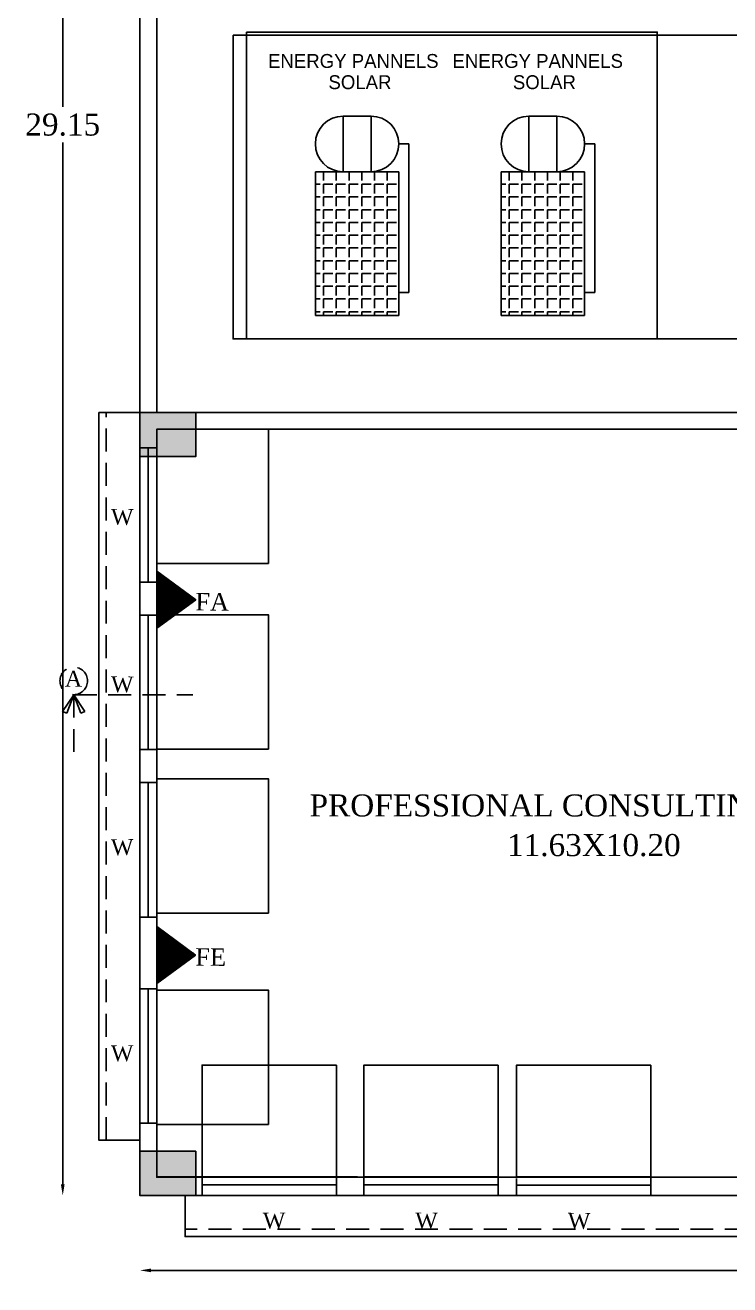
# Model space of a CAD drawing. Header units: metres. Extents: x 395 to 664, y 68 to 153.
# Drawn here: x 519.8 to 529.39, y 89.59 to 106.74 of the extents above; entities that cross this region are included whole.
import ezdxf

# ---------------------------------------------------------------- set-up
doc = ezdxf.new("R2010")
doc.units = ezdxf.units.M
doc.header["$LTSCALE"] = 25
doc.header["$MEASUREMENT"] = 0
doc.header["$PDMODE"] = 34
doc.linetypes.add('HIDDEN', pattern=[0.375, 0.25, -0.125])
doc.layers.get('Defpoints').update_dxf_attribs({"color": 222})
doc.layers.add('BLK_1_FLR_1_ROOM_1_LIGHT_VENTILATION_3', color=232, linetype='Continuous', lineweight=0)
for name, color, linetype in [('BLK_1_FLR_3_BLT_UP_AREA', 1, 'Continuous'), ('BLK_1_FLR_3_CARPET_AREA', 10, 'Continuous'), ('BLK_1_FLR_3_CHAJJA', 6, 'Continuous'), ('BLK_1_FLR_3_REGULAR_ROOM_1', 2, 'Continuous'), ('BLK_1_FLR_3_ROOF_AREA', 54, 'Continuous'), ('SOLAR_PANEL', 3, 'Continuous')]:
    doc.layers.add(name, color=color, linetype=linetype)
doc.styles.get("Standard").update_dxf_attribs({"font": 'times.ttf'})
doc.styles.add('THIN', font='GOTHIC.TTF')
doc.dimstyles.get("Standard").update_dxf_attribs({"dimtxt": 0.3, "dimasz": 0.15, "dimexe": 0.18, "dimexo": 0.0625, "dimgap": 0.09, "dimtad": 0, "dimtih": 1, "dimtoh": 1, "dimzin": 0, "dimdsep": 46, "dimtxsty": 'Standard', "dimcen": 0.09, "dimse1": 1, "dimse2": 1, "dimadec": 0, "dimazin": 0, "dimtfac": 1, "dimtofl": 0, "dimtmove": 0, "dimatfit": 3, "dimfxl": 0, "dimtolj": 1, "dimtzin": 0, "dimarcsym": 0})

# ---------------------------------------------------------------- blocks, each defined once
blk = doc.blocks.new('*D16')
at = {"color": 0, "lineweight": -2, "ltscale": 0.5}
for p, q in [((521.509, 89.785), (530.688, 89.785)), ((540.963, 89.785), (531.784, 89.785))]:
    blk.add_line(p, q, dxfattribs=at)
at = {"color": 0, "ltscale": 0.5}
for points in [[(521.509, 89.81), (521.509, 89.76), (521.359, 89.785)], [(540.963, 89.81), (540.963, 89.76), (541.113, 89.785)]]:
    blk.add_solid(points, dxfattribs=at)
at = {"layer": 'Defpoints', "color": 0, "ltscale": 0.5}
for p in [(521.359, 90.806), (541.113, 90.806), (521.359, 89.785)]:
    blk.add_point(p, dxfattribs=at)
at = {"color": 0, "ltscale": 0.5, "insert": (531.236, 89.785), "char_height": 0.3, "attachment_point": 5}
blk.add_mtext('\\A1;19.75', dxfattribs=at)
blk = doc.blocks.new('*D68')
at = {"color": 0, "lineweight": -2, "ltscale": 0.5}
for p, q in [((520.308, 119.811), (520.308, 105.627)), ((520.308, 90.956), (520.308, 105.141))]:
    blk.add_line(p, q, dxfattribs=at)
for points in [[(520.283, 119.811), (520.333, 119.811), (520.308, 119.961)], [(520.283, 90.956), (520.333, 90.956), (520.308, 90.806)]]:
    blk.add_solid(points, dxfattribs=at)
at = {"layer": 'Defpoints', "color": 0, "lineweight": -2, "ltscale": 0.5}
for p in [(521.359, 119.961), (520.308, 90.806), (521.359, 90.806)]:
    blk.add_point(p, dxfattribs=at)
at = {"color": 0, "ltscale": 0.5, "insert": (520.308, 105.384), "char_height": 0.3, "attachment_point": 5}
blk.add_mtext('\\A1;29.15', dxfattribs=at)
blk = doc.blocks.new('A$C7B1C1511')
at = {"ltscale": 0.5}
h = blk.add_hatch(dxfattribs=at)
h.set_pattern_fill('ANSI31', color=8, scale=0.025)
h.set_pattern_definition([(45, (-470.282935, -102.674974), (-0.002209708691, 0.002209708691), [])])
h.paths.add_polyline_path([(0.778, 0), (0.389, 0.53), (0, 0)])
at = {"color": 0, "ltscale": 0.5}
for p, q in [((0, 0), (0.389, 0.53)), ((0.389, 0.53), (0.778, 0)), ((0, 0), (0.778, 0))]:
    blk.add_line(p, q, dxfattribs=at)

msp = doc.modelspace()

# ---------------------------------------------------------------- hatches: boundary and pattern name
at = {"ltscale": 0.5}
h = msp.add_hatch(color=0, dxfattribs=at)
h.dxf.hatch_style = 1
h.paths.add_polyline_path([(521.359, 100.866), (522.119, 100.866), (522.119, 101.466), (521.359, 101.466)])
h = msp.add_hatch(color=0, dxfattribs=at)
h.dxf.hatch_style = 1
h.paths.add_polyline_path([(521.359, 90.806), (522.119, 90.806), (522.119, 91.406), (521.359, 91.406)])

# ---------------------------------------------------------------- linework, layer by layer
at = {"color": 0, "ltscale": 4}
for p, q in [((521.589, 119.732), (521.589, 101.466)), ((531.221, 101.466), (521.589, 101.466)), ((531.221, 101.238), (521.589, 101.238)), ((521.589, 101.238), (521.589, 91.065)), ((521.359, 90.806), (541.113, 90.806))]:
    msp.add_line(p, q, dxfattribs=at)
at = {"color": 0}
for p, q in [((524.128, 105.502), (524.507, 105.502)), ((524.128, 104.744), (524.128, 105.502)), ((524.507, 104.744), (524.507, 105.502)), ((526.658, 105.502), (527.037, 105.502)), ((526.658, 104.744), (526.658, 105.502)), ((527.037, 104.744), (527.037, 105.502)), ((525.024, 105.123), (524.886, 105.123)), ((525.024, 103.1), (525.024, 105.123)), ((527.554, 105.123), (527.416, 105.123)), ((527.554, 103.1), (527.554, 105.123)), ((524.886, 104.744), (523.75, 104.744)), ((523.75, 102.787), (523.75, 104.744)), ((524.886, 102.787), (524.886, 104.744)), ((527.416, 104.744), (526.279, 104.744)), ((526.279, 102.787), (526.279, 104.744)), ((527.416, 102.787), (527.416, 104.744)), ((524.886, 103.1), (525.024, 103.1)), ((527.416, 103.1), (527.554, 103.1)), ((523.75, 102.787), (524.886, 102.787)), ((526.279, 102.787), (527.416, 102.787))]:
    msp.add_line(p, q, dxfattribs=at)
at = {"color": 0, "linetype": 'Continuous'}
for p, q in [((523.86, 104.744), (523.86, 104.623)), ((524.034, 104.744), (524.034, 104.623)), ((524.208, 104.744), (524.208, 104.623)), ((524.381, 104.744), (524.381, 104.623)), ((524.555, 104.744), (524.555, 104.623)), ((524.729, 104.744), (524.729, 104.623)), ((526.39, 104.744), (526.39, 104.623)), ((526.563, 104.744), (526.563, 104.623)), ((526.737, 104.744), (526.737, 104.623)), ((526.911, 104.744), (526.911, 104.623)), ((527.084, 104.744), (527.084, 104.623)), ((527.258, 104.744), (527.258, 104.623)), ((523.75, 104.575), (523.813, 104.575)), ((523.86, 104.575), (523.86, 104.449)), ((523.86, 104.575), (523.987, 104.575)), ((524.034, 104.575), (524.034, 104.449)), ((524.034, 104.575), (524.16, 104.575)), ((524.208, 104.575), (524.208, 104.449)), ((524.208, 104.575), (524.334, 104.575)), ((524.381, 104.575), (524.381, 104.449)), ((524.381, 104.575), (524.508, 104.575)), ((524.555, 104.575), (524.555, 104.449)), ((524.555, 104.575), (524.681, 104.575)), ((524.729, 104.575), (524.729, 104.449)), ((524.729, 104.575), (524.855, 104.575)), ((526.279, 104.575), (526.342, 104.575)), ((526.39, 104.575), (526.39, 104.449)), ((526.39, 104.575), (526.516, 104.575)), ((526.563, 104.575), (526.563, 104.449)), ((526.563, 104.575), (526.69, 104.575)), ((526.737, 104.575), (526.737, 104.449)), ((526.737, 104.575), (526.863, 104.575)), ((526.911, 104.575), (526.911, 104.449)), ((526.911, 104.575), (527.037, 104.575)), ((527.084, 104.575), (527.084, 104.449)), ((527.084, 104.575), (527.211, 104.575)), ((527.258, 104.575), (527.258, 104.449)), ((527.258, 104.575), (527.384, 104.575)), ((523.75, 104.402), (523.813, 104.402)), ((523.86, 104.402), (523.86, 104.276)), ((523.86, 104.402), (523.987, 104.402)), ((524.034, 104.402), (524.034, 104.276)), ((524.034, 104.402), (524.16, 104.402)), ((524.208, 104.402), (524.208, 104.276)), ((524.208, 104.402), (524.334, 104.402)), ((524.381, 104.402), (524.381, 104.276)), ((524.381, 104.402), (524.508, 104.402)), ((524.555, 104.402), (524.555, 104.276)), ((524.555, 104.402), (524.681, 104.402)), ((524.729, 104.402), (524.729, 104.276)), ((524.729, 104.402), (524.855, 104.402)), ((526.279, 104.402), (526.342, 104.402)), ((526.39, 104.402), (526.39, 104.276)), ((526.39, 104.402), (526.516, 104.402)), ((526.563, 104.402), (526.563, 104.276)), ((526.563, 104.402), (526.69, 104.402)), ((526.737, 104.402), (526.737, 104.276)), ((526.737, 104.402), (526.863, 104.402)), ((526.911, 104.402), (526.911, 104.276)), ((526.911, 104.402), (527.037, 104.402)), ((527.084, 104.402), (527.084, 104.276)), ((527.084, 104.402), (527.211, 104.402)), ((527.258, 104.402), (527.258, 104.276)), ((527.258, 104.402), (527.384, 104.402)), ((523.75, 104.228), (523.813, 104.228)), ((523.86, 104.228), (523.86, 104.102)), ((523.86, 104.228), (523.987, 104.228)), ((524.034, 104.228), (524.034, 104.102)), ((524.034, 104.228), (524.16, 104.228)), ((524.208, 104.228), (524.208, 104.102)), ((524.208, 104.228), (524.334, 104.228)), ((524.381, 104.228), (524.381, 104.102)), ((524.381, 104.228), (524.508, 104.228)), ((524.555, 104.228), (524.555, 104.102)), ((524.555, 104.228), (524.681, 104.228)), ((524.729, 104.228), (524.729, 104.102)), ((524.729, 104.228), (524.855, 104.228)), ((526.279, 104.228), (526.342, 104.228)), ((526.39, 104.228), (526.39, 104.102)), ((526.39, 104.228), (526.516, 104.228)), ((526.563, 104.228), (526.563, 104.102)), ((526.563, 104.228), (526.69, 104.228)), ((526.737, 104.228), (526.737, 104.102)), ((526.737, 104.228), (526.863, 104.228)), ((526.911, 104.228), (526.911, 104.102)), ((526.911, 104.228), (527.037, 104.228)), ((527.084, 104.228), (527.084, 104.102)), ((527.084, 104.228), (527.211, 104.228)), ((527.258, 104.228), (527.258, 104.102)), ((527.258, 104.228), (527.384, 104.228)), ((523.75, 104.054), (523.813, 104.054)), ((523.86, 104.054), (523.86, 103.928)), ((523.86, 104.054), (523.987, 104.054)), ((524.034, 104.054), (524.034, 103.928)), ((524.034, 104.054), (524.16, 104.054)), ((524.208, 104.054), (524.208, 103.928)), ((524.208, 104.054), (524.334, 104.054)), ((524.381, 104.054), (524.381, 103.928)), ((524.381, 104.054), (524.508, 104.054)), ((524.555, 104.054), (524.555, 103.928)), ((524.555, 104.054), (524.681, 104.054)), ((524.729, 104.054), (524.729, 103.928)), ((524.729, 104.054), (524.855, 104.054)), ((526.279, 104.054), (526.342, 104.054)), ((526.39, 104.054), (526.39, 103.928)), ((526.39, 104.054), (526.516, 104.054)), ((526.563, 104.054), (526.563, 103.928)), ((526.563, 104.054), (526.69, 104.054)), ((526.737, 104.054), (526.737, 103.928)), ((526.737, 104.054), (526.863, 104.054)), ((526.911, 104.054), (526.911, 103.928)), ((526.911, 104.054), (527.037, 104.054)), ((527.084, 104.054), (527.084, 103.928)), ((527.084, 104.054), (527.211, 104.054)), ((527.258, 104.054), (527.258, 103.928)), ((527.258, 104.054), (527.384, 104.054)), ((523.75, 103.881), (523.813, 103.881)), ((523.86, 103.881), (523.86, 103.754)), ((523.86, 103.881), (523.987, 103.881)), ((524.034, 103.881), (524.034, 103.754)), ((524.034, 103.881), (524.16, 103.881)), ((524.208, 103.881), (524.208, 103.754)), ((524.208, 103.881), (524.334, 103.881)), ((524.381, 103.881), (524.381, 103.754)), ((524.381, 103.881), (524.508, 103.881)), ((524.555, 103.881), (524.555, 103.754)), ((524.555, 103.881), (524.681, 103.881)), ((524.729, 103.881), (524.729, 103.754)), ((524.729, 103.881), (524.855, 103.881)), ((526.279, 103.881), (526.342, 103.881)), ((526.39, 103.881), (526.39, 103.754)), ((526.39, 103.881), (526.516, 103.881)), ((526.563, 103.881), (526.563, 103.754)), ((526.563, 103.881), (526.69, 103.881)), ((526.737, 103.881), (526.737, 103.754)), ((526.737, 103.881), (526.863, 103.881)), ((526.911, 103.881), (526.911, 103.754)), ((526.911, 103.881), (527.037, 103.881)), ((527.084, 103.881), (527.084, 103.754)), ((527.084, 103.881), (527.211, 103.881)), ((527.258, 103.881), (527.258, 103.754)), ((527.258, 103.881), (527.384, 103.881)), ((523.75, 103.707), (523.813, 103.707)), ((523.86, 103.707), (523.86, 103.581)), ((523.86, 103.707), (523.987, 103.707)), ((524.034, 103.707), (524.034, 103.581)), ((524.034, 103.707), (524.16, 103.707)), ((524.208, 103.707), (524.208, 103.581)), ((524.208, 103.707), (524.334, 103.707)), ((524.381, 103.707), (524.381, 103.581)), ((524.381, 103.707), (524.508, 103.707)), ((524.555, 103.707), (524.555, 103.581)), ((524.555, 103.707), (524.681, 103.707)), ((524.729, 103.707), (524.729, 103.581)), ((524.729, 103.707), (524.855, 103.707)), ((526.279, 103.707), (526.342, 103.707)), ((526.39, 103.707), (526.39, 103.581)), ((526.39, 103.707), (526.516, 103.707)), ((526.563, 103.707), (526.563, 103.581)), ((526.563, 103.707), (526.69, 103.707)), ((526.737, 103.707), (526.737, 103.581)), ((526.737, 103.707), (526.863, 103.707)), ((526.911, 103.707), (526.911, 103.581)), ((526.911, 103.707), (527.037, 103.707)), ((527.084, 103.707), (527.084, 103.581)), ((527.084, 103.707), (527.211, 103.707)), ((527.258, 103.707), (527.258, 103.581)), ((527.258, 103.707), (527.384, 103.707)), ((523.75, 103.533), (523.813, 103.533)), ((523.86, 103.533), (523.86, 103.407)), ((523.86, 103.533), (523.987, 103.533)), ((524.034, 103.533), (524.034, 103.407)), ((524.034, 103.533), (524.16, 103.533)), ((524.208, 103.533), (524.208, 103.407)), ((524.208, 103.533), (524.334, 103.533)), ((524.381, 103.533), (524.381, 103.407)), ((524.381, 103.533), (524.508, 103.533)), ((524.555, 103.533), (524.555, 103.407)), ((524.555, 103.533), (524.681, 103.533)), ((524.729, 103.533), (524.729, 103.407)), ((524.729, 103.533), (524.855, 103.533)), ((526.279, 103.533), (526.342, 103.533)), ((526.39, 103.533), (526.39, 103.407)), ((526.39, 103.533), (526.516, 103.533)), ((526.563, 103.533), (526.563, 103.407)), ((526.563, 103.533), (526.69, 103.533)), ((526.737, 103.533), (526.737, 103.407)), ((526.737, 103.533), (526.863, 103.533)), ((526.911, 103.533), (526.911, 103.407)), ((526.911, 103.533), (527.037, 103.533)), ((527.084, 103.533), (527.084, 103.407)), ((527.084, 103.533), (527.211, 103.533)), ((527.258, 103.533), (527.258, 103.407)), ((527.258, 103.533), (527.384, 103.533)), ((523.75, 103.36), (523.813, 103.36)), ((523.86, 103.36), (523.86, 103.233)), ((523.86, 103.36), (523.987, 103.36)), ((524.034, 103.36), (524.034, 103.233)), ((524.034, 103.36), (524.16, 103.36)), ((524.208, 103.36), (524.208, 103.233)), ((524.208, 103.36), (524.334, 103.36)), ((524.381, 103.36), (524.381, 103.233)), ((524.381, 103.36), (524.508, 103.36)), ((524.555, 103.36), (524.555, 103.233)), ((524.555, 103.36), (524.681, 103.36)), ((524.729, 103.36), (524.729, 103.233)), ((524.729, 103.36), (524.855, 103.36)), ((526.279, 103.36), (526.342, 103.36)), ((526.39, 103.36), (526.39, 103.233)), ((526.39, 103.36), (526.516, 103.36)), ((526.563, 103.36), (526.563, 103.233)), ((526.563, 103.36), (526.69, 103.36)), ((526.737, 103.36), (526.737, 103.233)), ((526.737, 103.36), (526.863, 103.36)), ((526.911, 103.36), (526.911, 103.233)), ((526.911, 103.36), (527.037, 103.36)), ((527.084, 103.36), (527.084, 103.233)), ((527.084, 103.36), (527.211, 103.36)), ((527.258, 103.36), (527.258, 103.233)), ((527.258, 103.36), (527.384, 103.36)), ((523.75, 103.186), (523.813, 103.186)), ((523.86, 103.186), (523.86, 103.06)), ((523.86, 103.186), (523.987, 103.186)), ((524.034, 103.186), (524.034, 103.06)), ((524.034, 103.186), (524.16, 103.186)), ((524.208, 103.186), (524.208, 103.06)), ((524.208, 103.186), (524.334, 103.186)), ((524.381, 103.186), (524.381, 103.06)), ((524.381, 103.186), (524.508, 103.186)), ((524.555, 103.186), (524.555, 103.06)), ((524.555, 103.186), (524.681, 103.186)), ((524.729, 103.186), (524.729, 103.06)), ((524.729, 103.186), (524.855, 103.186)), ((526.279, 103.186), (526.342, 103.186)), ((526.39, 103.186), (526.39, 103.06)), ((526.39, 103.186), (526.516, 103.186)), ((526.563, 103.186), (526.563, 103.06)), ((526.563, 103.186), (526.69, 103.186)), ((526.737, 103.186), (526.737, 103.06)), ((526.737, 103.186), (526.863, 103.186)), ((526.911, 103.186), (526.911, 103.06)), ((526.911, 103.186), (527.037, 103.186)), ((527.084, 103.186), (527.084, 103.06)), ((527.084, 103.186), (527.211, 103.186)), ((527.258, 103.186), (527.258, 103.06)), ((527.258, 103.186), (527.384, 103.186)), ((523.75, 103.012), (523.813, 103.012)), ((523.86, 103.012), (523.86, 102.886)), ((523.86, 103.012), (523.987, 103.012)), ((524.034, 103.012), (524.034, 102.886)), ((524.034, 103.012), (524.16, 103.012)), ((524.208, 103.012), (524.208, 102.886)), ((524.208, 103.012), (524.334, 103.012)), ((524.381, 103.012), (524.381, 102.886)), ((524.381, 103.012), (524.508, 103.012)), ((524.555, 103.012), (524.555, 102.886)), ((524.555, 103.012), (524.681, 103.012)), ((524.729, 103.012), (524.729, 102.886)), ((524.729, 103.012), (524.855, 103.012)), ((526.279, 103.012), (526.342, 103.012)), ((526.39, 103.012), (526.39, 102.886)), ((526.39, 103.012), (526.516, 103.012)), ((526.563, 103.012), (526.563, 102.886)), ((526.563, 103.012), (526.69, 103.012)), ((526.737, 103.012), (526.737, 102.886)), ((526.737, 103.012), (526.863, 103.012)), ((526.911, 103.012), (526.911, 102.886)), ((526.911, 103.012), (527.037, 103.012)), ((527.084, 103.012), (527.084, 102.886)), ((527.084, 103.012), (527.211, 103.012)), ((527.258, 103.012), (527.258, 102.886)), ((527.258, 103.012), (527.384, 103.012)), ((523.75, 102.839), (523.813, 102.839)), ((523.86, 102.839), (523.86, 102.787)), ((523.86, 102.839), (523.987, 102.839)), ((524.034, 102.839), (524.034, 102.787)), ((524.034, 102.839), (524.16, 102.839)), ((524.208, 102.839), (524.208, 102.787)), ((524.208, 102.839), (524.334, 102.839)), ((524.381, 102.839), (524.381, 102.787)), ((524.381, 102.839), (524.508, 102.839)), ((524.555, 102.839), (524.555, 102.787)), ((524.555, 102.839), (524.681, 102.839)), ((524.729, 102.839), (524.729, 102.787)), ((524.729, 102.839), (524.855, 102.839)), ((526.279, 102.839), (526.342, 102.839)), ((526.39, 102.839), (526.39, 102.787)), ((526.39, 102.839), (526.516, 102.839)), ((526.563, 102.839), (526.563, 102.787)), ((526.563, 102.839), (526.69, 102.839)), ((526.737, 102.839), (526.737, 102.787)), ((526.737, 102.839), (526.863, 102.839)), ((526.911, 102.839), (526.911, 102.787)), ((526.911, 102.839), (527.037, 102.839)), ((527.084, 102.839), (527.084, 102.787)), ((527.084, 102.839), (527.211, 102.839)), ((527.258, 102.839), (527.258, 102.787)), ((527.258, 102.839), (527.384, 102.839))]:
    msp.add_line(p, q, dxfattribs=at)
at = {"color": 0, "linetype": 'HIDDEN', "ltscale": 0.05}
for p, q in [((520.899, 91.56), (520.899, 101.466)), ((521.359, 101.466), (520.899, 101.466)), ((520.305, 97.396), (520.458, 97.624)), ((520.458, 97.624), (520.363, 97.373)), ((520.458, 97.624), (520.458, 96.844)), ((520.458, 97.624), (520.553, 97.373)), ((520.611, 97.396), (520.458, 97.624)), ((520.458, 97.624), (522.081, 97.624)), ((520.363, 97.373), (520.305, 97.396)), ((520.553, 97.373), (520.611, 97.396)), ((521.359, 91.56), (520.899, 91.56)), ((521.975, 90.806), (521.975, 90.346)), ((532.919, 90.346), (521.975, 90.346))]:
    msp.add_line(p, q, dxfattribs=at)
at = {"color": 0, "ltscale": 0.5}
for p, q in [((521.588, 100.986), (521.359, 100.986)), ((521.473, 100.986), (521.473, 99.156)), ((521.588, 99.156), (521.359, 99.156)), ((521.588, 98.706), (521.359, 98.706)), ((521.473, 98.706), (521.473, 96.876)), ((521.588, 96.876), (521.359, 96.876)), ((521.588, 96.426), (521.359, 96.426)), ((521.473, 94.596), (521.473, 96.426)), ((521.588, 94.596), (521.359, 94.596)), ((521.588, 93.62), (521.359, 93.62)), ((521.473, 91.79), (521.473, 93.62)), ((521.588, 91.79), (521.359, 91.79)), ((521.589, 91.065), (533.221, 91.042)), ((522.205, 91.064), (522.205, 90.806)), ((524.035, 90.951), (522.205, 90.951)), ((524.035, 91.06), (524.035, 90.806)), ((524.411, 91.043), (524.411, 90.806)), ((524.411, 90.951), (526.241, 90.951)), ((526.241, 91.046), (526.241, 90.806)), ((526.49, 91.038), (526.49, 90.802)), ((526.49, 90.947), (528.32, 90.947)), ((528.32, 91.042), (528.32, 90.802))]:
    msp.add_line(p, q, dxfattribs=at)
at = {"color": 0, "ltscale": 4}
msp.add_lwpolyline([(540.71, 119.961), (521.359, 119.961), (521.359, 90.806)], dxfattribs=at)
at = {"color": 0, "ltscale": 25}
msp.add_lwpolyline([(522.81, 106.647), (528.405, 106.647), (528.405, 102.468), (522.81, 102.468)], close=True, dxfattribs=at)
at = {"color": 0, "ltscale": 0.5}
for points in [[(521.359, 101.466), (522.119, 101.466), (522.119, 100.866), (521.359, 100.866)], [(521.359, 91.406), (522.119, 91.406), (522.119, 90.806), (521.359, 90.806)]]:
    msp.add_lwpolyline(points, close=True, dxfattribs=at)
at = {"color": 0, "linetype": 'HIDDEN', "ltscale": 0.05}
msp.add_circle((520.458, 97.812), 0.188, dxfattribs=at)
at = {"color": 0}
for centre, start, end in [((524.128, 105.123), 90, 270), ((524.507, 105.123), 270, 90), ((526.658, 105.123), 90, 270), ((527.037, 105.123), 270, 90)]:
    msp.add_arc(centre, 0.379, start, end, dxfattribs=at)
at = {"layer": 'BLK_1_FLR_1_ROOM_1_LIGHT_VENTILATION_3', "lineweight": -2}
for points in [[(523.109, 99.408), (523.109, 101.238), (521.589, 101.238), (521.589, 99.408)], [(523.109, 96.882), (523.109, 98.712), (521.589, 98.712), (521.589, 96.882)], [(523.109, 94.65), (523.109, 96.48), (521.589, 96.48), (521.589, 94.65)], [(523.109, 91.771), (523.109, 93.601), (521.589, 93.601), (521.589, 91.771)], [(524.035, 92.58), (522.205, 92.58), (522.205, 91.06), (524.035, 91.06)], [(526.241, 92.58), (524.411, 92.58), (524.411, 91.06), (526.241, 91.06)], [(528.319, 92.58), (526.489, 92.58), (526.489, 91.06), (528.319, 91.06)]]:
    msp.add_lwpolyline(points, close=True, dxfattribs=at)
at = {"layer": 'BLK_1_FLR_3_BLT_UP_AREA', "color": 18}
msp.add_lwpolyline([(521.358, 101.466), (541.113, 101.466), (541.113, 90.806), (521.358, 90.806)], close=True, dxfattribs=at)
at = {"layer": 'BLK_1_FLR_3_CARPET_AREA', "color": 18}
msp.add_lwpolyline([(521.358, 101.466), (541.113, 101.466), (541.113, 90.806), (521.358, 90.806)], close=True, dxfattribs=at)
at = {"layer": 'BLK_1_FLR_3_CHAJJA'}
for points in [[(520.799, 101.466), (520.799, 91.56), (521.359, 91.56), (521.359, 101.466)], [(532.919, 90.806), (521.975, 90.806), (521.975, 90.246), (532.919, 90.246)]]:
    msp.add_lwpolyline(points, close=True, dxfattribs=at)
at = {"layer": 'BLK_1_FLR_3_REGULAR_ROOM_1', "color": 2}
msp.add_lwpolyline([(521.589, 101.238), (533.222, 101.238), (533.222, 91.053), (521.589, 91.053)], close=True, dxfattribs=at)
at = {"layer": 'BLK_1_FLR_3_ROOF_AREA'}
msp.add_lwpolyline([(521.358, 119.961), (540.71, 119.961), (540.71, 101.466), (521.358, 101.466)], close=True, dxfattribs=at)
at = {"layer": 'SOLAR_PANEL', "color": 3}
msp.add_lwpolyline([(522.629, 106.605), (522.629, 102.468), (535.201, 102.468), (535.201, 106.605)], close=True, dxfattribs=at)

# ---------------------------------------------------------------- block references
at = {"color": 0, "ltscale": 0.5, "rotation": 270}
for p in [(521.589, 99.306), (521.588, 94.468)]:
    msp.add_blockref('A$C7B1C1511', p, dxfattribs=at)

# ---------------------------------------------------------------- texts
at = {"color": 0, "style": 'THIN'}
for s, height, p in [('ENERGY PANNELS', 0.18946, (523.104, 106.158)), ('ENERGY PANNELS', 0.18946, (525.616, 106.158)), ('SOLAR ', 0.1895, (523.927, 105.869)), ('SOLAR ', 0.1895, (526.439, 105.869))]:
    msp.add_text(s, height=height, dxfattribs=at).set_placement(p)
at = {"color": 0}
for s, height, rotation, p in [('W', 0.216, 359.4363, (520.963, 99.938)), ('FA', 0.2376, 359.4363, (522.114, 98.772)), ('A', 0.216, 359.4363, (520.337, 97.734)), ('W', 0.216, 359.4363, (520.963, 97.658)), ('W', 0.216, 0.5637, (520.965, 95.438)), ('FE', 0.2376, 359.4363, (522.113, 93.935)), ('W', 0.216, 0.5637, (520.965, 92.632)), ('W', 0.216, 0.5637, (523.035, 90.354)), ('W', 0.216, 359.4363, (525.107, 90.357)), ('W', 0.216, 359.4363, (527.186, 90.353))]:
    msp.add_text(s, height=height, rotation=rotation, dxfattribs=at).set_placement(p)
for s, p in [('PROFESSIONAL CONSULTING OFFICE', (523.67, 95.966)), ('11.63X10.20', (526.359, 95.426))]:
    msp.add_text(s, height=0.3, dxfattribs=at).set_placement(p)

# ---------------------------------------------------------------- dimensions: what is measured, and where the dimension line sits
at = {"color": 0, "ltscale": 0.5}
for p1, p2, distance, picture, middle in [((521.359, 119.961), (521.359, 90.8063), -1.0514, '*D68', (520.3076, 105.3836)), ((541.113, 90.806), (521.359, 90.806), 1.021, '*D16', (531.236, 89.785))]:
    dim = msp.add_aligned_dim(p1=p1, p2=p2, distance=distance, dimstyle='Standard', dxfattribs=at)
    dim.commit()
    dim.dimension.update_dxf_attribs({"geometry": picture, "text_midpoint": middle})

doc.saveas('drawing.dxf')
